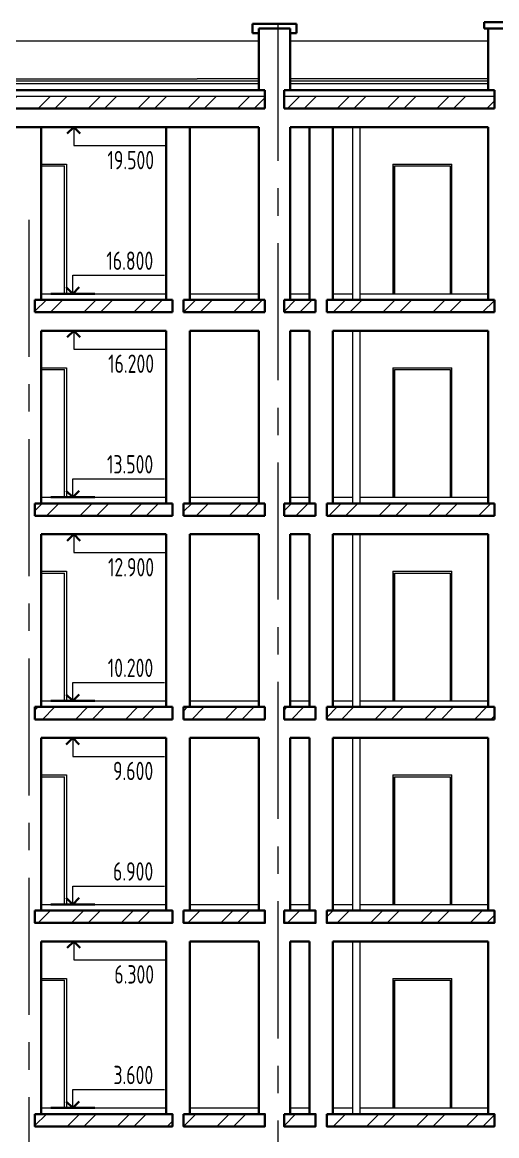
# Model space of a CAD drawing. Header units: millimetres. Extents: x -689206 to 4969298, y -1019800 to 703299.
# Drawn here: x 1097795 to 1105488, y -363766 to -345716 of the extents above; entities that cross this region are included whole.
import ezdxf

# ---------------------------------------------------------------- set-up
doc = ezdxf.new("R2010")
doc.units = ezdxf.units.MM
doc.linetypes.add('осеваяX2', pattern=[101.6, 63.5, -12.7, 12.7, -12.7])
doc.layers.add('РАЗМЕРЫ', color=7, linetype='Continuous', lineweight=9)
doc.layers.add('разрез1-1', color=7, linetype='Continuous')
doc.styles.add('Аннотативный', font='isocteur.ttf', dxfattribs={"width": 0.7, "height": 250})
pattern_1 = [(45, (279532, 273808.64), (-404.11153, 404.11153), []), (45, (279801.4, 273808.64), (-404.11153, 404.11153), [])]

msp = doc.modelspace()

# ---------------------------------------------------------------- hatches: boundary and pattern name
at = {"layer": 'РАЗМЕРЫ', "lineweight": 9, "ltscale": 35}
h = msp.add_hatch(dxfattribs=at)
h.set_pattern_fill('ANSI32', color=256, scale=60)
h.set_pattern_definition(pattern_1)
h.paths.add_polyline_path([(1089628.4, -353516.1), (1087218.4, -353516.1), (1087218.4, -353716.1), (1087318.4, -353716.1), (1089628.4, -353716.1)])
h.paths.add_polyline_path([(1091497.9, -353516.1), (1089628.4, -353516.1), (1089628.4, -353716.1), (1091397.9, -353716.1), (1091497.9, -353716.1)])
h.paths.add_polyline_path([(1093318.4, -353516.1), (1091807.9, -353516.1), (1091807.9, -353716.1), (1091907.9, -353716.1), (1093318.4, -353716.1)])
h.paths.add_polyline_path([(1096119.9, -353516.1), (1093318.4, -353516.1), (1093318.4, -353716.1), (1096119.9, -353716.1)])
h.paths.add_polyline_path([(1097690, -353516.1), (1097590, -353516.1), (1096629.9, -353516.1), (1096529.9, -353516.1), (1096529.9, -353716.1), (1096629.9, -353716.1), (1097590, -353716.1), (1097690, -353716.1)])
h.paths.add_polyline_path([(1100229.9, -353516.1), (1100129.9, -353516.1), (1098100, -353516.1), (1098000, -353516.1), (1098000, -353716.1), (1098100, -353716.1), (1100129.9, -353716.1), (1100229.9, -353716.1)])
h.paths.add_polyline_path([(1101729.9, -353516.1), (1101629.9, -353516.1), (1100509.9, -353516.1), (1100409.9, -353516.1), (1100409.9, -353716.1), (1100509.9, -353716.1), (1101629.9, -353716.1), (1101729.9, -353716.1)])
h.paths.add_polyline_path([(1102550.9, -353516.1), (1102450.9, -353516.1), (1102139.9, -353516.1), (1102039.9, -353516.1), (1102039.9, -353716.1), (1102139.9, -353716.1), (1102450.9, -353716.1), (1102550.9, -353716.1)])
h.paths.add_polyline_path([(1105450.4, -353516.1), (1105350.4, -353516.1), (1102830.9, -353516.1), (1102730.9, -353516.1), (1102730.9, -353716.1), (1102830.9, -353716.1), (1105350.4, -353716.1), (1105450.4, -353716.1)])
h.paths.add_polyline_path([(1108300.4, -353516.1), (1108200.4, -353516.1), (1105730.4, -353516.1), (1105630.4, -353516.1), (1105630.4, -353716.1), (1105730.4, -353716.1), (1108200.4, -353716.1), (1108300.4, -353716.1)])
h.paths.add_polyline_path([(1109199.9, -353516.1), (1109099.9, -353516.1), (1108580.4, -353516.1), (1108480.4, -353516.1), (1108480.4, -353716.1), (1109099.9, -353716.1), (1109199.9, -353716.1)])
h.paths.add_polyline_path([(1110922.4, -353516.1), (1110822.4, -353516.1), (1109609.9, -353516.1), (1109509.9, -353516.1), (1109509.9, -353716.1), (1109609.9, -353716.1), (1110822.4, -353716.1), (1110922.4, -353716.1)])
h.paths.add_polyline_path([(1114102.4, -353516.1), (1114002.4, -353516.1), (1111202.4, -353516.1), (1111102.4, -353516.1), (1111102.4, -353716.1), (1111202.4, -353716.1), (1114002.4, -353716.1), (1114102.4, -353716.1)])
h.paths.add_polyline_path([(1121722.4, -353516.1), (1114412.4, -353516.1), (1114412.4, -353716.1), (1114512.4, -353716.1), (1121622.4, -353716.1), (1121722.4, -353716.1)])
h.paths.add_polyline_path([(1124722.4, -353516.1), (1122032.4, -353516.1), (1122032.4, -353716.1), (1122132.4, -353716.1), (1124622.4, -353716.1), (1124722.4, -353716.1)])
h.paths.add_polyline_path([(1101729.9, -346916.1), (1096529.9, -346916.1), (1096529.9, -347116.1), (1096629.9, -347116.1), (1101629.9, -347116.1), (1101729.9, -347116.1)])
h.paths.add_polyline_path([(1105450.4, -346916.1), (1102039.9, -346916.1), (1102039.9, -347116.1), (1102139.9, -347116.1), (1105350.4, -347116.1), (1105450.4, -347116.1)])
h.paths.add_polyline_path([(1109199.9, -346916.1), (1105630.4, -346916.1), (1105630.4, -347116.1), (1105730.4, -347116.1), (1109099.9, -347116.1), (1109199.9, -347116.1)])
h.paths.add_polyline_path([(1114102.4, -346916.1), (1109509.9, -346916.1), (1109509.9, -347116.1), (1109609.9, -347116.1), (1114002.4, -347116.1), (1114102.4, -347116.1)])
h.paths.add_polyline_path([(1110922.4, -350216.1), (1110822.4, -350216.1), (1109609.9, -350216.1), (1109509.9, -350216.1), (1109509.9, -350416.1), (1109609.9, -350416.1), (1110822.4, -350416.1), (1110922.4, -350416.1)])
h.paths.add_polyline_path([(1109199.9, -350216.1), (1109099.9, -350216.1), (1108580.4, -350216.1), (1108480.4, -350216.1), (1108480.4, -350416.1), (1108580.4, -350416.1), (1109099.9, -350416.1), (1109199.9, -350416.1)])
h.paths.add_polyline_path([(1114102.4, -350216.1), (1114002.4, -350216.1), (1111202.4, -350216.1), (1111102.4, -350216.1), (1111102.4, -350416.1), (1111202.4, -350416.1), (1114002.4, -350416.1), (1114102.4, -350416.1)])
h.paths.add_polyline_path([(1108300.4, -350216.1), (1108200.4, -350216.1), (1105730.4, -350216.1), (1105630.4, -350216.1), (1105630.4, -350416.1), (1105730.4, -350416.1), (1108200.4, -350416.1), (1108300.4, -350416.1)])
h.paths.add_polyline_path([(1105450.4, -350216.1), (1105350.4, -350216.1), (1102830.9, -350216.1), (1102730.9, -350216.1), (1102730.9, -350416.1), (1102830.9, -350416.1), (1105350.4, -350416.1), (1105450.4, -350416.1)])
h.paths.add_polyline_path([(1102550.9, -350216.1), (1102450.9, -350216.1), (1102139.9, -350216.1), (1102039.9, -350216.1), (1102039.9, -350416.1), (1102139.9, -350416.1), (1102450.9, -350416.1), (1102550.9, -350416.1)])
h.paths.add_polyline_path([(1101729.9, -350216.1), (1101629.9, -350216.1), (1100509.9, -350216.1), (1100409.9, -350216.1), (1100409.9, -350416.1), (1100509.9, -350416.1), (1101629.9, -350416.1), (1101729.9, -350416.1)])
h.paths.add_polyline_path([(1100229.9, -350216.1), (1100129.9, -350216.1), (1098100, -350216.1), (1098000, -350216.1), (1098000, -350416.1), (1098100, -350416.1), (1100129.9, -350416.1), (1100229.9, -350416.1)])
h = msp.add_hatch(dxfattribs=at)
h.set_pattern_fill('ANSI32', color=256, scale=60)
h.set_pattern_definition(pattern_1)
h.paths.add_polyline_path([(1089418.4, -356816.1), (1089318.4, -356816.1), (1087318.4, -356816.1), (1087218.4, -356816.1), (1087218.4, -357016.1), (1087318.4, -357016.1), (1089318.4, -357016.1), (1089418.4, -357016.1)])
h.paths.add_polyline_path([(1091497.9, -356816.1), (1091397.9, -356816.1), (1089828.4, -356816.1), (1089728.4, -356816.1), (1089728.4, -357016.1), (1089828.4, -357016.1), (1091397.9, -357016.1), (1091497.9, -357016.1)])
h.paths.add_polyline_path([(1093228.4, -356816.1), (1093128.4, -356816.1), (1091907.8, -356816.1), (1091807.8, -356816.1), (1091807.8, -357016.1), (1091907.8, -357016.1), (1093128.4, -357016.1), (1093228.4, -357016.1)])
h.paths.add_polyline_path([(1096119.9, -356816.1), (1093508.4, -356816.1), (1093408.4, -356816.1), (1093408.4, -357016.1), (1093508.4, -357016.1), (1096119.9, -357016.1)])
h.paths.add_polyline_path([(1097690, -356816.1), (1097590, -356816.1), (1096629.9, -356816.1), (1096529.9, -356816.1), (1096529.9, -357016.1), (1096629.9, -357016.1), (1097590, -357016.1), (1097690, -357016.1)])
h.paths.add_polyline_path([(1100229.9, -356816.1), (1100129.9, -356816.1), (1098100, -356816.1), (1098000, -356816.1), (1098000, -357016.1), (1098100, -357016.1), (1100129.9, -357016.1), (1100229.9, -357016.1)])
h.paths.add_polyline_path([(1101729.9, -356816.1), (1101629.9, -356816.1), (1100509.9, -356816.1), (1100409.9, -356816.1), (1100409.9, -357016.1), (1100509.9, -357016.1), (1101629.9, -357016.1), (1101729.9, -357016.1)])
h.paths.add_polyline_path([(1102550.9, -356816.1), (1102450.9, -356816.1), (1102139.9, -356816.1), (1102039.9, -356816.1), (1102039.9, -357016.1), (1102139.9, -357016.1), (1102450.9, -357016.1), (1102550.9, -357016.1)])
h.paths.add_polyline_path([(1105450.4, -356816.1), (1105311.3, -356816.1), (1102830.9, -356816.1), (1102730.9, -356816.1), (1102730.9, -357016.1), (1102830.9, -357016.1), (1105350.4, -357016.1), (1105450.4, -357016.1)])
h.paths.add_polyline_path([(1108300.4, -356816.1), (1108200.4, -356816.1), (1105730.4, -356816.1), (1105630.4, -356816.1), (1105630.4, -357016.1), (1105730.4, -357016.1), (1108200.4, -357016.1), (1108300.4, -357016.1)])
h.paths.add_polyline_path([(1109199.9, -356816.1), (1109099.9, -356816.1), (1108580.4, -356816.1), (1108480.4, -356816.1), (1108480.4, -357016.1), (1108580.4, -357016.1), (1109099.9, -357016.1), (1109199.9, -357016.1)])
h.paths.add_polyline_path([(1110922.4, -356816.1), (1110822.4, -356816.1), (1109609.9, -356816.1), (1109509.9, -356816.1), (1109509.9, -357016.1), (1109609.9, -357016.1), (1110822.4, -357016.1), (1110922.4, -357016.1)])
h.paths.add_polyline_path([(1114102.4, -356816.1), (1114002.4, -356816.1), (1111202.4, -356816.1), (1111102.4, -356816.1), (1111102.4, -357016.1), (1111202.4, -357016.1), (1114102.4, -357016.1)])
h.paths.add_polyline_path([(1117950.2, -356816.1), (1117850.2, -356816.1), (1114512.4, -356816.1), (1114412.4, -356816.1), (1114412.4, -357016.1), (1114512.4, -357016.1), (1117850.2, -357016.1), (1117950.2, -357016.1)])
h.paths.add_polyline_path([(1121722.4, -356816.1), (1121622.4, -356816.1), (1118223.8, -356816.1), (1118123.8, -356816.1), (1118123.8, -357016.1), (1118223.8, -357016.1), (1121622.4, -357016.1), (1121722.4, -357016.1)])
h.paths.add_polyline_path([(1124722.4, -356816.1), (1124622.4, -356816.1), (1122132.4, -356816.1), (1122032.4, -356816.1), (1122032.4, -357016.1), (1122132.4, -357016.1), (1124622.4, -357016.1), (1124722.4, -357016.1)])
h.paths.add_polyline_path([(1124722.4, -360116.1), (1122132.4, -360116.1), (1122032.4, -360116.1), (1122032.4, -360316.1), (1122132.4, -360316.1), (1124622.4, -360316.1), (1124722.4, -360316.1)])
h.paths.add_polyline_path([(1121722.4, -360116.1), (1121622.4, -360116.1), (1118223.8, -360116.1), (1118123.8, -360116.1), (1118123.8, -360316.1), (1118223.8, -360316.1), (1121622.4, -360316.1), (1121722.4, -360316.1)])
h.paths.add_polyline_path([(1117950.2, -360116.1), (1117850.2, -360116.1), (1114512.4, -360116.1), (1114412.4, -360116.1), (1114412.4, -360316.1), (1114512.4, -360316.1), (1117850.2, -360316.1), (1117950.2, -360316.1)])
h.paths.add_polyline_path([(1114102.4, -360116.1), (1114002.4, -360116.1), (1111202.4, -360116.1), (1111102.4, -360116.1), (1111102.4, -360316.1), (1114002.4, -360316.1), (1114102.4, -360316.1)])
h.paths.add_polyline_path([(1110922.4, -360116.1), (1109509.9, -360116.1), (1109509.9, -360316.1), (1110922.4, -360316.1)])
h.paths.add_polyline_path([(1109199.9, -360116.1), (1109099.9, -360116.1), (1108480.4, -360116.1), (1108480.4, -360316.1), (1109099.9, -360316.1), (1109199.9, -360316.1)])
h.paths.add_polyline_path([(1108300.4, -360116.1), (1105630.4, -360116.1), (1105630.4, -360316.1), (1108300.4, -360316.1)])
h.paths.add_polyline_path([(1105450.4, -360116.1), (1102730.9, -360116.1), (1102730.9, -360316.1), (1105450.4, -360316.1)])
h.paths.add_polyline_path([(1102550.9, -360116.1), (1102039.9, -360116.1), (1102039.9, -360316.1), (1102550.9, -360316.1)])
h.paths.add_polyline_path([(1101729.9, -360116.1), (1100409.9, -360116.1), (1100409.9, -360316.1), (1101729.9, -360316.1)])
h.paths.add_polyline_path([(1100229.9, -360116.1), (1098000, -360116.1), (1098000, -360316.1), (1100229.9, -360316.1)])
h.paths.add_polyline_path([(1097690, -360116.1), (1096529.9, -360116.1), (1096529.9, -360316.1), (1097690, -360316.1)])
h.paths.add_polyline_path([(1096119.9, -360116.1), (1093408.4, -360116.1), (1093408.4, -360316.1), (1096119.9, -360316.1)])
h.paths.add_polyline_path([(1093228.4, -360116.1), (1091807.7, -360116.1), (1091807.7, -360316.1), (1093228.4, -360316.1)])
h.paths.add_polyline_path([(1091497.9, -360116.1), (1089728.4, -360116.1), (1089728.4, -360316.1), (1091497.9, -360316.1)])
h.paths.add_polyline_path([(1089418.4, -360116.1), (1087218.4, -360116.1), (1087218.4, -360316.1), (1089418.4, -360316.1)])
h.paths.add_polyline_path([(1089418.4, -363416.1), (1087218.4, -363416.1), (1087218.4, -363616.1), (1089418.4, -363616.1)])
h.paths.add_polyline_path([(1091497.9, -363416.1), (1089728.4, -363416.1), (1089728.4, -363616.1), (1091497.9, -363616.1)])
h.paths.add_polyline_path([(1093228.2, -363416.1), (1091807.5, -363416.1), (1091807.5, -363616.1), (1093228.2, -363616.1)])
h.paths.add_polyline_path([(1096119.9, -363416.1), (1093508.4, -363416.1), (1093408.4, -363416.1), (1093408.4, -363616.1), (1096119.9, -363616.1)])
h.paths.add_polyline_path([(1097690, -363416.1), (1096529.9, -363416.1), (1096529.9, -363616.1), (1097690, -363616.1)])
h.paths.add_polyline_path([(1100229.9, -363416.1), (1098000, -363416.1), (1098000, -363616.1), (1100229.9, -363616.1)])
h.paths.add_polyline_path([(1101729.9, -363416.1), (1100409.9, -363416.1), (1100409.9, -363616.1), (1101729.9, -363616.1)])
h.paths.add_polyline_path([(1102550.9, -363416.1), (1102039.9, -363416.1), (1102039.9, -363616.1), (1102550.9, -363616.1)])
h.paths.add_polyline_path([(1105450.4, -363416.1), (1102730.9, -363416.1), (1102730.9, -363616.1), (1105450.4, -363616.1)])
h.paths.add_polyline_path([(1108300.4, -363416.1), (1105630.4, -363416.1), (1105630.4, -363616.1), (1108300.4, -363616.1)])
h.paths.add_polyline_path([(1109199.9, -363416.1), (1109099.9, -363416.1), (1108580.4, -363416.1), (1108480.4, -363416.1), (1108480.4, -363616.1), (1108580.4, -363616.1), (1109099.9, -363616.1), (1109199.9, -363616.1)])
h.paths.add_polyline_path([(1110922.4, -363416.1), (1109509.9, -363416.1), (1109509.9, -363616.1), (1110922.4, -363616.1)])
h.paths.add_polyline_path([(1114102.4, -363416.1), (1114002.4, -363416.1), (1111202.4, -363416.1), (1111102.4, -363416.1), (1111102.4, -363616.1), (1111202.4, -363616.1), (1114002.4, -363616.1), (1114102.4, -363616.1)])
h.paths.add_polyline_path([(1117950.2, -363416.1), (1117850.2, -363416.1), (1114512.4, -363416.1), (1114412.4, -363416.1), (1114412.4, -363616.1), (1114512.4, -363616.1), (1117850.2, -363616.1), (1117950.2, -363616.1)])
h.paths.add_polyline_path([(1121722.4, -363416.1), (1121622.4, -363416.1), (1118223.8, -363416.1), (1118123.8, -363416.1), (1118123.8, -363616.1), (1118223.8, -363616.1), (1121622.4, -363616.1), (1121722.4, -363616.1)])
h.paths.add_polyline_path([(1124722.4, -363416.1), (1122132.4, -363416.1), (1122032.4, -363416.1), (1122032.4, -363616.1), (1122132.4, -363616.1), (1124622.4, -363616.1), (1124722.4, -363616.1)])

# ---------------------------------------------------------------- linework, layer by layer
at = {"layer": 'РАЗМЕРЫ', "lineweight": 30, "ltscale": 35}
for p, q in [((1101529.9, -345891.1), (1101529.9, -345741.1)), ((1101529.9, -345741.1), (1102139.3, -345741.1)), ((1101529.9, -345891.1), (1101529.9, -345814.3)), ((1101629.9, -346816.1), (1101629.9, -345816.1)), ((1101629.9, -345816.1), (1102139.9, -345816.1)), ((1102139.3, -345741.1), (1102239.3, -345741.1)), ((1102139.9, -345816.1), (1102139.9, -346816.1)), ((1102239.3, -345741.1), (1102239.3, -345891.1)), ((1105286.6, -345816.1), (1105286.6, -345716.1)), ((1105350.4, -345816.1), (1105286.6, -345816.1)), ((1105350.4, -345816.1), (1105730.4, -345816.1)), ((1101629.9, -345891.1), (1101529.9, -345891.1)), ((1102239.3, -345891.1), (1102139.9, -345891.1)), ((1096629.9, -346816.1), (1101629.9, -346816.1)), ((1101729.9, -346816.1), (1101629.9, -346816.1)), ((1101729.9, -347116.1), (1101729.9, -346816.1)), ((1102039.9, -347116.1), (1102039.9, -346816.1)), ((1102039.9, -346816.1), (1102139.9, -346816.1)), ((1102139.9, -346816.1), (1105350.4, -346816.1)), ((1105450.4, -346816.1), (1105350.4, -346816.1)), ((1105450.4, -347116.1), (1105450.4, -346816.1)), ((1096629.9, -347116.1), (1101629.9, -347116.1)), ((1101629.9, -347116.1), (1101729.9, -347116.1)), ((1102139.9, -347116.1), (1102039.9, -347116.1)), ((1102139.9, -347116.1), (1105350.4, -347116.1)), ((1105350.4, -347116.1), (1105450.4, -347116.1)), ((1097590, -347416.1), (1101629.9, -347416.1)), ((1098100, -347416.1), (1098100, -350216.1)), ((1100129.9, -347416.1), (1100129.9, -350216.1)), ((1100509.9, -347416.1), (1100509.9, -350216.1)), ((1101629.9, -348718), (1101629.9, -347416.1)), ((1102139.9, -347416.1), (1102139.9, -348718.1)), ((1102139.9, -347416.1), (1105350.4, -347416.1)), ((1102450.9, -347416.1), (1102450.9, -350216.1)), ((1102830.9, -347416.1), (1102830.9, -350216.1)), ((1105350.4, -347416.1), (1105350.4, -350216.1)), ((1101629.9, -347524.6), (1101629.9, -350216.1)), ((1102139.9, -347524.7), (1102139.9, -350216.1)), ((1098000, -350416.1), (1098000, -350216.1)), ((1098000, -350216.1), (1098100, -350216.1)), ((1098100, -350216.1), (1100129.9, -350216.1)), ((1100229.9, -350216.1), (1100129.9, -350216.1)), ((1100229.9, -350416.1), (1100229.9, -350216.1)), ((1100409.9, -350416.1), (1100409.9, -350216.1)), ((1100409.9, -350216.1), (1100509.9, -350216.1)), ((1100509.9, -350216.1), (1101629.9, -350216.1)), ((1101729.9, -350216.1), (1101629.9, -350216.1)), ((1101729.9, -350416.1), (1101729.9, -350216.1)), ((1102039.9, -350416.1), (1102039.9, -350216.1)), ((1102039.9, -350216.1), (1102139.9, -350216.1)), ((1102139.9, -350216.1), (1102450.9, -350216.1)), ((1102550.9, -350216.1), (1102450.9, -350216.1)), ((1102550.9, -350416.1), (1102550.9, -350216.1)), ((1102730.9, -350416.1), (1102730.9, -350216.1)), ((1102730.9, -350216.1), (1102830.9, -350216.1)), ((1102830.9, -350216.1), (1105350.4, -350216.1)), ((1105450.4, -350216.1), (1105350.4, -350216.1)), ((1105450.4, -350416.1), (1105450.4, -350216.1)), ((1098100, -350416.1), (1098000, -350416.1)), ((1098100, -350416.1), (1100129.9, -350416.1)), ((1100129.9, -350416.1), (1100229.9, -350416.1)), ((1100509.9, -350416.1), (1100409.9, -350416.1)), ((1100509.9, -350416.1), (1101629.9, -350416.1)), ((1101629.9, -350416.1), (1101729.9, -350416.1)), ((1102139.9, -350416.1), (1102039.9, -350416.1)), ((1102139.9, -350416.1), (1102450.9, -350416.1)), ((1102450.9, -350416.1), (1102550.9, -350416.1)), ((1102830.9, -350416.1), (1102730.9, -350416.1)), ((1102830.9, -350416.1), (1105350.4, -350416.1)), ((1105350.4, -350416.1), (1105450.4, -350416.1)), ((1098100, -350716.1), (1098100, -351716.1)), ((1098100, -350716.1), (1098100, -353516.1)), ((1098100, -350716.1), (1100129.9, -350716.1)), ((1100129.9, -350716.1), (1100129.9, -351716.1)), ((1100129.9, -350716.1), (1100129.9, -353516.1)), ((1100509.9, -350716.1), (1100509.9, -351716.1)), ((1100509.9, -350716.1), (1100509.9, -353516.1)), ((1100509.9, -350716.1), (1101629.9, -350716.1)), ((1101629.9, -350716.1), (1101629.9, -351716.1)), ((1101629.9, -350716.1), (1101629.9, -353516.1)), ((1102139.9, -350716.1), (1102139.9, -351716.1)), ((1102139.9, -350716.1), (1102139.9, -353516.1)), ((1102139.9, -350716.1), (1102450.9, -350716.1)), ((1102450.9, -350716.1), (1102450.9, -351716.1)), ((1102450.9, -350716.1), (1102450.9, -353516.1)), ((1102830.9, -350716.1), (1102830.9, -351716.1)), ((1102830.9, -350716.1), (1102830.9, -353516.1)), ((1102830.9, -350716.1), (1105350.4, -350716.1)), ((1105350.4, -350716.1), (1105350.4, -351716.1)), ((1105350.4, -350896.6), (1105350.4, -353516.1)), ((1098000, -353716.1), (1098000, -353516.1)), ((1098000, -353516.1), (1098100, -353516.1)), ((1098100, -353516.1), (1100129.9, -353516.1)), ((1100229.9, -353516.1), (1100129.9, -353516.1)), ((1100229.9, -353716.1), (1100229.9, -353516.1)), ((1100409.9, -353716.1), (1100409.9, -353516.1)), ((1100409.9, -353516.1), (1100509.9, -353516.1)), ((1100509.9, -353516.1), (1101629.9, -353516.1)), ((1101729.9, -353516.1), (1101629.9, -353516.1)), ((1101729.9, -353716.1), (1101729.9, -353516.1)), ((1102039.9, -353716.1), (1102039.9, -353516.1)), ((1102039.9, -353516.1), (1102139.9, -353516.1)), ((1102139.9, -353516.1), (1102450.9, -353516.1)), ((1102550.9, -353516.1), (1102450.9, -353516.1)), ((1102550.9, -353716.1), (1102550.9, -353516.1)), ((1102730.9, -353716.1), (1102730.9, -353516.1)), ((1102730.9, -353516.1), (1102830.9, -353516.1)), ((1102830.9, -353516.1), (1105350.4, -353516.1)), ((1105350.4, -353516.1), (1105450.4, -353516.1)), ((1105450.4, -353516.1), (1105450.4, -353716.1)), ((1098100, -353716.1), (1098000, -353716.1)), ((1098100, -353716.1), (1100129.9, -353716.1)), ((1100129.9, -353716.1), (1100229.9, -353716.1)), ((1100509.9, -353716.1), (1100409.9, -353716.1)), ((1100509.9, -353716.1), (1101629.9, -353716.1)), ((1101629.9, -353716.1), (1101729.9, -353716.1)), ((1102139.9, -353716.1), (1102039.9, -353716.1)), ((1102139.9, -353716.1), (1102450.9, -353716.1)), ((1102450.9, -353716.1), (1102550.9, -353716.1)), ((1102830.9, -353716.1), (1102730.9, -353716.1)), ((1102830.9, -353716.1), (1105350.4, -353716.1)), ((1105450.4, -353716.1), (1105350.4, -353716.1)), ((1098100, -354016.1), (1098100, -356816.1)), ((1098100, -354016.1), (1100129.3, -354016.1)), ((1098100, -354116.1), (1098100, -354716.1)), ((1100129.3, -354016.1), (1100129.9, -356816.1)), ((1100129.9, -354116.1), (1100129.9, -354716.1)), ((1100509.9, -354016.1), (1100509.9, -354716.1)), ((1100509.9, -354016.1), (1100509.9, -356816.1)), ((1100509.9, -354016.1), (1101629.9, -354016.1)), ((1101629.9, -354016.1), (1101629.9, -356816.1)), ((1101629.9, -354116.1), (1101629.9, -354716.1)), ((1102139.9, -354016.1), (1102139.9, -356816.1)), ((1102139.9, -354016.1), (1102450.9, -354016.1)), ((1102139.9, -354116.1), (1102139.9, -354716.1)), ((1102450.9, -354016.1), (1102450.9, -356816.1)), ((1102450.9, -354116.1), (1102450.9, -354716.1)), ((1102830.9, -354016.1), (1102830.9, -356816.1)), ((1102830.9, -354016.1), (1105350.4, -354016.1)), ((1102830.9, -354116.1), (1102830.9, -354716.1)), ((1105350.4, -354016.1), (1105350.4, -356816.1)), ((1105350.4, -354116.1), (1105350.4, -354716.1)), ((1098000, -357016.1), (1098000, -356816.1)), ((1098000, -356816.1), (1098100, -356816.1)), ((1098100, -356816.1), (1100129.9, -356816.1)), ((1100229.9, -356816.1), (1100129.9, -356816.1)), ((1100229.9, -357016.1), (1100229.9, -356816.1)), ((1100409.9, -357016.1), (1100409.9, -356816.1)), ((1100409.9, -356816.1), (1100509.9, -356816.1)), ((1100509.9, -356816.1), (1101629.9, -356816.1)), ((1101729.9, -356816.1), (1101629.9, -356816.1)), ((1101729.9, -357016.1), (1101729.9, -356816.1)), ((1102039.9, -357016.1), (1102039.9, -356816.1)), ((1102039.9, -356816.1), (1102139.9, -356816.1)), ((1102139.9, -356816.1), (1102450.9, -356816.1)), ((1102550.9, -356816.1), (1102450.9, -356816.1)), ((1102550.9, -357016.1), (1102550.9, -356816.1)), ((1102730.9, -357016.1), (1102730.9, -356816.1)), ((1102730.9, -356816.1), (1102830.9, -356816.1)), ((1102830.9, -356816.1), (1105350.4, -356816.1)), ((1105450.4, -356816.1), (1105311.3, -356816.1)), ((1105450.4, -357016.1), (1105450.4, -356816.1)), ((1098100, -357016.1), (1098000, -357016.1)), ((1098100, -357016.1), (1100129.9, -357016.1)), ((1100129.9, -357016.1), (1100229.9, -357016.1)), ((1100509.9, -357016.1), (1100409.9, -357016.1)), ((1100509.9, -357016.1), (1101629.9, -357016.1)), ((1101629.9, -357016.1), (1101729.9, -357016.1)), ((1102139.9, -357016.1), (1102039.9, -357016.1)), ((1102139.9, -357016.1), (1102450.9, -357016.1)), ((1102450.9, -357016.1), (1102550.9, -357016.1)), ((1102830.9, -357016.1), (1102730.9, -357016.1)), ((1102830.9, -357016.1), (1105350.4, -357016.1)), ((1105350.4, -357016.1), (1105450.4, -357016.1)), ((1098100, -357316.1), (1098100, -357716.1)), ((1098100, -357316.1), (1098100, -360116.1)), ((1098100, -357316.1), (1100129.9, -357316.1)), ((1100129.9, -357316.1), (1100129.9, -357716.1)), ((1100129.9, -357318.3), (1100129.9, -360116.1)), ((1100509.9, -357316.1), (1100509.9, -357716.1)), ((1100509.9, -357316.1), (1100509.9, -360116.1)), ((1100509.9, -357316.1), (1101629.9, -357316.1)), ((1101629.9, -357316.1), (1101629.9, -357716.1)), ((1101629.9, -357316.1), (1101629.9, -360116.1)), ((1102139.9, -357316.1), (1102139.9, -357716.1)), ((1102139.9, -357316.1), (1102139.9, -360116.1)), ((1102139.9, -357316.1), (1102450.9, -357316.1)), ((1102450.9, -357316.1), (1102450.9, -357716.1)), ((1102450.9, -357316.1), (1102450.9, -360116.1)), ((1102830.9, -357316.1), (1102830.9, -357716.1)), ((1102830.9, -357316.1), (1102830.9, -360116.1)), ((1102830.9, -357316.1), (1105350.4, -357316.1)), ((1105350.4, -357316.1), (1105350.4, -357716.1)), ((1105350.4, -357316.1), (1105350.4, -360116.1)), ((1098000, -360316.1), (1098000, -360116.1)), ((1098000, -360116.1), (1098100, -360116.1)), ((1098100, -360116.1), (1100129.9, -360116.1)), ((1100229.9, -360116.1), (1100129.9, -360116.1)), ((1100229.9, -360316.1), (1100229.9, -360116.1)), ((1100409.9, -360316.1), (1100409.9, -360116.1)), ((1100409.9, -360116.1), (1100509.9, -360116.1)), ((1100509.9, -360116.1), (1101629.9, -360116.1)), ((1101729.9, -360116.1), (1101629.9, -360116.1)), ((1101729.9, -360316.1), (1101729.9, -360116.1)), ((1102039.9, -360316.1), (1102039.9, -360116.1)), ((1102039.9, -360116.1), (1102139.9, -360116.1)), ((1102139.9, -360116.1), (1102450.9, -360116.1)), ((1102550.9, -360116.1), (1102450.9, -360116.1)), ((1102550.9, -360316.1), (1102550.9, -360116.1)), ((1102730.9, -360316.1), (1102730.9, -360116.1)), ((1102730.9, -360116.1), (1102830.9, -360116.1)), ((1102830.9, -360116.1), (1105350.4, -360116.1)), ((1105450.4, -360116.1), (1105350.4, -360116.1)), ((1105450.4, -360316.1), (1105450.4, -360116.1)), ((1098100, -360316.1), (1098000, -360316.1)), ((1098100, -360316.1), (1100129.9, -360316.1)), ((1100129.9, -360316.1), (1100229.9, -360316.1)), ((1100509.9, -360316.1), (1100409.9, -360316.1)), ((1100509.9, -360316.1), (1101629.9, -360316.1)), ((1101629.9, -360316.1), (1101729.9, -360316.1)), ((1102139.9, -360316.1), (1102039.9, -360316.1)), ((1102139.9, -360316.1), (1102450.9, -360316.1)), ((1102450.9, -360316.1), (1102550.9, -360316.1)), ((1102830.9, -360316.1), (1102730.9, -360316.1)), ((1102830.9, -360316.1), (1105350.4, -360316.1)), ((1105350.4, -360316.1), (1105450.4, -360316.1)), ((1098100, -360616.1), (1098100, -360716.1)), ((1098100, -360616.1), (1098100, -363416.1)), ((1098100, -360616.1), (1100129.9, -360616.1)), ((1100129.9, -360616.1), (1100129.9, -360716.1)), ((1100129.9, -360616.1), (1100129.9, -363416.1)), ((1100509.9, -360616.1), (1100509.9, -360716.1)), ((1100509.9, -360616.1), (1100509.9, -363416.1)), ((1100509.9, -360616.1), (1101629.9, -360616.1)), ((1101629.9, -360616.1), (1101629.9, -360716.1)), ((1101629.9, -360616.1), (1101629.9, -363416.1)), ((1102139.9, -360616.1), (1102139.9, -360716.1)), ((1102139.9, -360616.1), (1102139.9, -363416.1)), ((1102139.9, -360616.1), (1102450.9, -360616.1)), ((1102450.9, -360616.1), (1102450.9, -360716.1)), ((1102450.9, -360616.1), (1102450.9, -363416.1)), ((1102830.9, -360616.1), (1102830.9, -360716.1)), ((1102830.9, -360616.1), (1102830.9, -363416.1)), ((1102830.9, -360616.1), (1105350.4, -360616.1)), ((1105350.4, -360616.1), (1105350.4, -360716.1)), ((1105350.4, -360616.1), (1105350.4, -363416.1)), ((1098100, -363416.1), (1100129.9, -363416.1)), ((1100509.9, -363416.1), (1101629.9, -363416.1)), ((1102139.9, -363416.1), (1102450.9, -363416.1)), ((1102830.9, -363416.1), (1105350.4, -363416.1)), ((1098100, -363616.1), (1100129.9, -363616.1)), ((1100509.9, -363616.1), (1101629.9, -363616.1)), ((1102139.9, -363616.1), (1102450.9, -363616.1)), ((1102830.9, -363616.1), (1105350.4, -363616.1))]:
    msp.add_line(p, q, dxfattribs=at)
at = {"layer": 'РАЗМЕРЫ', "linetype": 'осеваяX2', "lineweight": 5, "ltscale": 35}
for p, q in [((1101939.9, -345741.1), (1101939.9, -374814.8)), ((1097900, -348916.1), (1097900, -374814.8))]:
    msp.add_line(p, q, dxfattribs=at)
at = {"layer": 'РАЗМЕРЫ', "linetype": 'осеваяX2', "lineweight": 30, "ltscale": 35}
for p, q in [((1105780.4, -345716.1), (1105286.6, -345716.1)), ((1105350.4, -346816.1), (1105350.4, -345816.1)), ((1105350.4, -348616.1), (1105350.4, -347416.1)), ((1105350.4, -348719.3), (1105350.4, -348616.1))]:
    msp.add_line(p, q, dxfattribs=at)
at = {"layer": 'РАЗМЕРЫ', "lineweight": 5, "ltscale": 35}
for p, q in [((1101629.9, -346716.1), (1096629.9, -346716.1)), ((1105350.4, -346716.1), (1102139.9, -346716.1)), ((1098100, -348016.1), (1098510.2, -348016.1)), ((1098100, -348046.1), (1098480.2, -348046.1)), ((1098480.2, -350116.1), (1098480.2, -348046.1)), ((1098510.2, -348016.1), (1098510.2, -350116.1)), ((1103801.4, -348016.1), (1103801.4, -350116.1)), ((1103801.4, -348016.1), (1104761.4, -348016.1)), ((1103831.4, -348046.1), (1103831.4, -350116.1)), ((1103831.4, -350116.1), (1103831.4, -348046.1)), ((1103831.4, -350116.1), (1103831.4, -348046.1)), ((1103831.4, -348046.1), (1104731.4, -348046.1)), ((1104731.4, -348046.1), (1104731.4, -350116.1)), ((1104761.4, -350116.1), (1104761.4, -348016.1)), ((1104761.4, -348286.1), (1104761.4, -348256.1)), ((1098100, -351316.1), (1098510.2, -351316.1)), ((1098100, -351346.1), (1098480.2, -351346.1)), ((1098480.2, -353416.1), (1098480.2, -351346.1)), ((1098510.2, -351316.1), (1098510.2, -353416.1)), ((1103801.4, -351316.1), (1103801.4, -353416.1)), ((1103801.4, -351316.1), (1104761.4, -351316.1)), ((1103831.4, -351346.1), (1103831.4, -353416.1)), ((1103831.4, -353416.1), (1103831.4, -351346.1)), ((1103831.4, -353416.1), (1103831.4, -351346.1)), ((1103831.4, -351346.1), (1104731.4, -351346.1)), ((1104731.4, -351346.1), (1104731.4, -353416.1)), ((1104761.4, -353416.1), (1104761.4, -351316.1)), ((1104761.4, -351586.1), (1104761.4, -351556.1)), ((1098100, -354616.1), (1098510.2, -354616.1)), ((1098100, -354646.1), (1098480.2, -354646.1)), ((1098480.2, -356716.1), (1098480.2, -354646.1)), ((1098510.2, -354616.1), (1098510.2, -356716.1)), ((1103801.4, -354616.1), (1103801.4, -356716.1)), ((1103801.4, -354616.1), (1104761.4, -354616.1)), ((1103831.4, -354646.1), (1103831.4, -356716.1)), ((1103831.4, -356716.1), (1103831.4, -354646.1)), ((1103831.4, -356716.1), (1103831.4, -354646.1)), ((1103831.4, -354646.1), (1104731.4, -354646.1)), ((1104731.4, -354646.1), (1104731.4, -356716.1)), ((1104761.4, -356716.1), (1104761.4, -354616.1)), ((1104761.4, -354886.1), (1104761.4, -354856.1)), ((1098100, -357916.1), (1098510.2, -357916.1)), ((1098510.2, -357916.1), (1098510.2, -360016.1)), ((1103801.4, -357916.1), (1103801.4, -360016.1)), ((1103801.4, -357916.1), (1104761.4, -357916.1)), ((1104761.4, -360016.1), (1104761.4, -357916.1)), ((1098100, -357946.1), (1098480.2, -357946.1)), ((1098480.2, -360016.1), (1098480.2, -357946.1)), ((1103831.4, -357946.1), (1103831.4, -360016.1)), ((1103831.4, -360016.1), (1103831.4, -357946.1)), ((1103831.4, -360016.1), (1103831.4, -357946.1)), ((1103831.4, -357946.1), (1104731.4, -357946.1)), ((1104731.4, -357946.1), (1104731.4, -360016.1)), ((1104761.4, -358186.1), (1104761.4, -358156.1)), ((1103270.4, -360616.1), (1103150.4, -360616.1)), ((1098100, -361186.1), (1098100, -361216.1)), ((1098100, -361216.1), (1098510.2, -361216.1)), ((1098100, -361246.1), (1098480.2, -361246.1)), ((1098480.2, -363316.1), (1098480.2, -361246.1)), ((1098510.2, -361216.1), (1098510.2, -363316.1)), ((1103801.4, -361216.1), (1103801.4, -363316.1)), ((1103801.4, -361216.1), (1104761.4, -361216.1)), ((1103831.4, -361246.1), (1103831.4, -363316.1)), ((1103831.4, -363316.1), (1103831.4, -361246.1)), ((1103831.4, -363316.1), (1103831.4, -361246.1)), ((1103831.4, -361246.1), (1104731.4, -361246.1)), ((1104731.4, -361246.1), (1104731.4, -363316.1)), ((1104761.4, -363316.1), (1104761.4, -361216.1)), ((1104761.4, -361486.1), (1104761.4, -361456.1)), ((1103270.4, -363616.1), (1103150.4, -363616.1))]:
    msp.add_line(p, q, dxfattribs=at)
at = {"layer": 'РАЗМЕРЫ', "lineweight": 15, "ltscale": 35}
for p, q in [((1096529.9, -346916.1), (1101729.9, -346916.1)), ((1102039.9, -346916.1), (1105450.4, -346916.1)), ((1098100, -350116.1), (1100129.9, -350116.1)), ((1100509.9, -350116.1), (1101629.9, -350116.1)), ((1102139.9, -350116.1), (1102450.9, -350116.1)), ((1102830.9, -350116.1), (1103150.4, -350116.1)), ((1103270.4, -350116.1), (1105350.4, -350116.1)), ((1098100, -353416.1), (1100129.9, -353416.1)), ((1098100, -353416.1), (1100129.9, -353416.1)), ((1100509.9, -353416.1), (1101629.9, -353416.1)), ((1100509.9, -353416.1), (1101629.9, -353416.1)), ((1102139.9, -353416.1), (1102450.9, -353416.1)), ((1102139.9, -353416.1), (1102450.9, -353416.1)), ((1102830.9, -353416.1), (1103150.4, -353416.1)), ((1102830.9, -353416.1), (1103150.4, -353416.1)), ((1103270.4, -353416.1), (1105350.4, -353416.1)), ((1103270.4, -353416.1), (1105350.4, -353416.1)), ((1102139.9, -353516.1), (1102450.9, -353516.1)), ((1098100, -356716.1), (1100129.9, -356716.1)), ((1100509.9, -356716.1), (1101629.9, -356716.1)), ((1102139.9, -356716.1), (1102450.9, -356716.1)), ((1102830.9, -356716.1), (1103150.4, -356716.1)), ((1103270.4, -356716.1), (1105350.4, -356716.1)), ((1098100, -360016.1), (1100129.9, -360016.1)), ((1100509.9, -360016.1), (1101629.9, -360016.1)), ((1102139.9, -360016.1), (1102450.9, -360016.1)), ((1102830.9, -360016.1), (1103150.4, -360016.1)), ((1103270.4, -360016.1), (1105350.4, -360016.1)), ((1100129.9, -360616.1), (1098100, -360616.1)), ((1101629.9, -360616.1), (1100509.9, -360616.1)), ((1102450.9, -360616.1), (1102139.9, -360616.1)), ((1103150.4, -360616.1), (1102830.9, -360616.1)), ((1105350.4, -360616.1), (1103270.4, -360616.1)), ((1102450.9, -361516.1), (1102450.9, -363416.1)), ((1102830.9, -361516.1), (1102830.9, -363416.1)), ((1098100, -363316.1), (1100129.9, -363316.1)), ((1100509.9, -363316.1), (1101629.9, -363316.1)), ((1102139.9, -363316.1), (1102450.9, -363316.1)), ((1102830.9, -363316.1), (1103150.4, -363316.1)), ((1103270.4, -363316.1), (1105350.4, -363316.1)), ((1100129.9, -363616.1), (1098510.2, -363616.1)), ((1101629.9, -363616.1), (1100509.9, -363616.1)), ((1102450.9, -363616.1), (1102139.9, -363616.1)), ((1103150.4, -363616.1), (1102830.9, -363616.1)), ((1105350.4, -363616.1), (1103270.4, -363616.1))]:
    msp.add_line(p, q, dxfattribs=at)
at = {"layer": 'РАЗМЕРЫ', "lineweight": 9, "ltscale": 35}
for p, q in [((1103150.4, -347416.1), (1103150.4, -350216.1)), ((1103270.4, -347416.1), (1103270.4, -350216.1)), ((1103150.4, -350716.1), (1103150.4, -351716.1)), ((1103270.4, -350716.1), (1103270.4, -351716.1)), ((1103150.4, -351716.1), (1103150.4, -353516.1)), ((1103270.4, -351627.4), (1103270.4, -353516.1)), ((1103150.4, -354016.1), (1103150.4, -356816.1)), ((1103270.4, -354016.1), (1103270.4, -356816.1)), ((1103150.4, -357316.1), (1103150.4, -360116.1)), ((1103270.4, -357316.1), (1103270.4, -360116.1)), ((1103150.4, -360616.1), (1103150.4, -360716.1)), ((1103150.4, -360616.1), (1103150.4, -363416.1)), ((1103270.4, -360616.1), (1103270.4, -360716.1)), ((1103270.4, -360616.1), (1103270.4, -363416.1))]:
    msp.add_line(p, q, dxfattribs=at)
at = {"layer": 'РАЗМЕРЫ', "lineweight": 30, "ltscale": 35}
for points in [[(1098000, -360116.1), (1100229.9, -360116.1), (1100229.9, -360316.1), (1098000, -360316.1)], [(1100409.9, -360116.1), (1101729.9, -360116.1), (1101729.9, -360316.1), (1100409.9, -360316.1)], [(1102039.9, -360116.1), (1102550.9, -360116.1), (1102550.9, -360316.1), (1102039.9, -360316.1)], [(1102730.9, -360116.1), (1105450.4, -360116.1), (1105450.4, -360316.1), (1102730.9, -360316.1)], [(1098000, -363416.1), (1100229.9, -363416.1), (1100229.9, -363616.1), (1098000, -363616.1)], [(1100409.9, -363416.1), (1101729.9, -363416.1), (1101729.9, -363616.1), (1100409.9, -363616.1)], [(1102039.9, -363416.1), (1102550.9, -363416.1), (1102550.9, -363616.1), (1102039.9, -363616.1)], [(1102730.9, -363416.1), (1105450.4, -363416.1), (1105450.4, -363616.1), (1102730.9, -363616.1)]]:
    msp.add_lwpolyline(points, close=True, dxfattribs=at)
at = {"layer": 'разрез1-1', "lineweight": 5}
for p, q in [((1096654.7, -346016.1), (1101629.9, -346016.1)), ((1102139.9, -346016.1), (1105350.4, -346016.1)), ((1102139.9, -346666.1), (1105350.4, -346666.1)), ((1098628.6, -347416.1), (1098628.6, -347713.9)), ((1098628.6, -347713.9), (1100117.7, -347713.9)), ((1098614.5, -350116.1), (1098614.5, -349818.3)), ((1098614.5, -349818.3), (1100103.6, -349818.3)), ((1098628.6, -350716.1), (1098628.6, -351013.9)), ((1098628.6, -351013.9), (1100117.7, -351013.9)), ((1098614.5, -353416.1), (1098614.5, -353118.3)), ((1098614.5, -353118.3), (1100103.6, -353118.3)), ((1098628.6, -354016.1), (1098628.6, -354313.9)), ((1098628.6, -354313.9), (1100117.7, -354313.9)), ((1098614.5, -356716.1), (1098614.5, -356418.3)), ((1098614.5, -356418.3), (1100103.6, -356418.3)), ((1098614.5, -357318.3), (1100103.6, -357318.3)), ((1098614.5, -357318.3), (1098614.5, -357616.1)), ((1098614.5, -357616.1), (1100103.6, -357616.1)), ((1098614.5, -360016.1), (1098614.5, -359718.3)), ((1098614.5, -359718.3), (1100103.6, -359718.3)), ((1098628.6, -360616.1), (1098628.6, -360913.9)), ((1098628.6, -360913.9), (1100117.7, -360913.9)), ((1098614.5, -363316.1), (1098614.5, -363018.3)), ((1098614.5, -363018.3), (1100103.6, -363018.3))]:
    msp.add_line(p, q, dxfattribs=at)
at = {"layer": 'разрез1-1', "lineweight": 15}
msp.add_line((1101032.4, -346666.1), (1101629.9, -346666.1), dxfattribs=at)
at = {"layer": 'разрез1-1', "lineweight": 30}
for p, q in [((1098628.6, -347416.1), (1098523.3, -347521.4)), ((1098628.6, -347416.1), (1098733.9, -347521.4)), ((1098969.1, -350116.1), (1098260, -350116.1)), ((1098614.5, -350116.1), (1098509.2, -350010.8)), ((1098614.5, -350116.1), (1098719.8, -350010.8)), ((1098628.6, -350716.1), (1098523.3, -350821.4)), ((1098628.6, -350716.1), (1098733.9, -350821.4)), ((1098969.1, -353416.1), (1098260, -353416.1)), ((1098614.5, -353416.1), (1098509.2, -353310.8)), ((1098614.5, -353416.1), (1098719.8, -353310.8)), ((1098628.6, -354016.1), (1098523.3, -354121.4)), ((1098628.6, -354016.1), (1098733.9, -354121.4)), ((1098614.5, -356716.1), (1098509.2, -356610.8)), ((1098614.5, -356716.1), (1098719.8, -356610.8)), ((1098969.1, -356716.1), (1098260, -356716.1)), ((1098614.5, -357318.3), (1098509.2, -357423.6)), ((1098614.5, -357318.3), (1098719.8, -357423.6)), ((1098614.5, -360016.1), (1098509.2, -359910.8)), ((1098614.5, -360016.1), (1098719.8, -359910.8)), ((1098969.1, -360016.1), (1098260, -360016.1)), ((1098628.6, -360616.1), (1098523.3, -360721.4)), ((1098628.6, -360616.1), (1098733.9, -360721.4)), ((1098969.1, -363316.1), (1098260, -363316.1)), ((1098614.5, -363316.1), (1098509.2, -363210.8)), ((1098614.5, -363316.1), (1098719.8, -363210.8))]:
    msp.add_line(p, q, dxfattribs=at)
at = {"layer": 'разрез1-1', "lineweight": 5}
for points in [[(1096629.9, -346616.1), (1096679.9, -346666.1), (1101032.4, -346666.1)], [(1096654.7, -346591.4), (1096694.4, -346631.1), (1100629.9, -346631.1)], [(1105350.4, -346631.1), (1102139.9, -346631.1)]]:
    msp.add_lwpolyline(points, dxfattribs=at)
at = {"layer": 'разрез1-1', "lineweight": 15}
msp.add_lwpolyline([(1101629.9, -346631.1), (1100629.9, -346631.1)], dxfattribs=at)

# ---------------------------------------------------------------- texts
at = {"layer": 'разрез1-1', "lineweight": 30, "char_height": 297.819, "width": 1508.774, "style": 'Аннотативный'}
for s, insert, attachment_point in [('{\\fISOCPEUR|b0|i0|c204|p34;19.500\\fISOCPEUR|b0|i0|c0|p34; }', (1099932.3, -348099.6), 9), ('{\\fISOCPEUR|b0|i0|c204|p34;16.800\\fISOCPEUR|b0|i0|c0|p34; }', (1099918.2, -349432.7), 3), ('{\\fISOCPEUR|b0|i0|c204|p34;16.200\\fISOCPEUR|b0|i0|c0|p34; }', (1099932.3, -351399.6), 9), ('{\\fISOCPEUR|b0|i0|c204|p34;13.500\\fISOCPEUR|b0|i0|c0|p34; }', (1099918.2, -352732.7), 3), ('{\\fISOCPEUR|b0|i0|c204|p34;12.900\\fISOCPEUR|b0|i0|c0|p34; }', (1099932.3, -354699.6), 9), ('{\\fISOCPEUR|b0|i0|c204|p34;10.200\\fISOCPEUR|b0|i0|c0|p34; }', (1099918.2, -356032.7), 3), ('{\\fISOCPEUR|b0|i0|c204|p34;9.600\\fISOCPEUR|b0|i0|c0|p34; }', (1099918.2, -358001.8), 9), ('{\\fISOCPEUR|b0|i0|c204|p34;6.900\\fISOCPEUR|b0|i0|c0|p34; }', (1099918.2, -359332.7), 3), ('{\\fISOCPEUR|b0|i0|c204|p34;6.300\\fISOCPEUR|b0|i0|c0|p34; }', (1099932.3, -361299.6), 9), ('{\\fISOCPEUR|b0|i0|c204|p34;3.600\\fISOCPEUR|b0|i0|c0|p34; }', (1099918.2, -362632.7), 3)]:
    msp.add_mtext(s, dxfattribs=dict(at, insert=insert, attachment_point=attachment_point))

doc.saveas('drawing.dxf')
